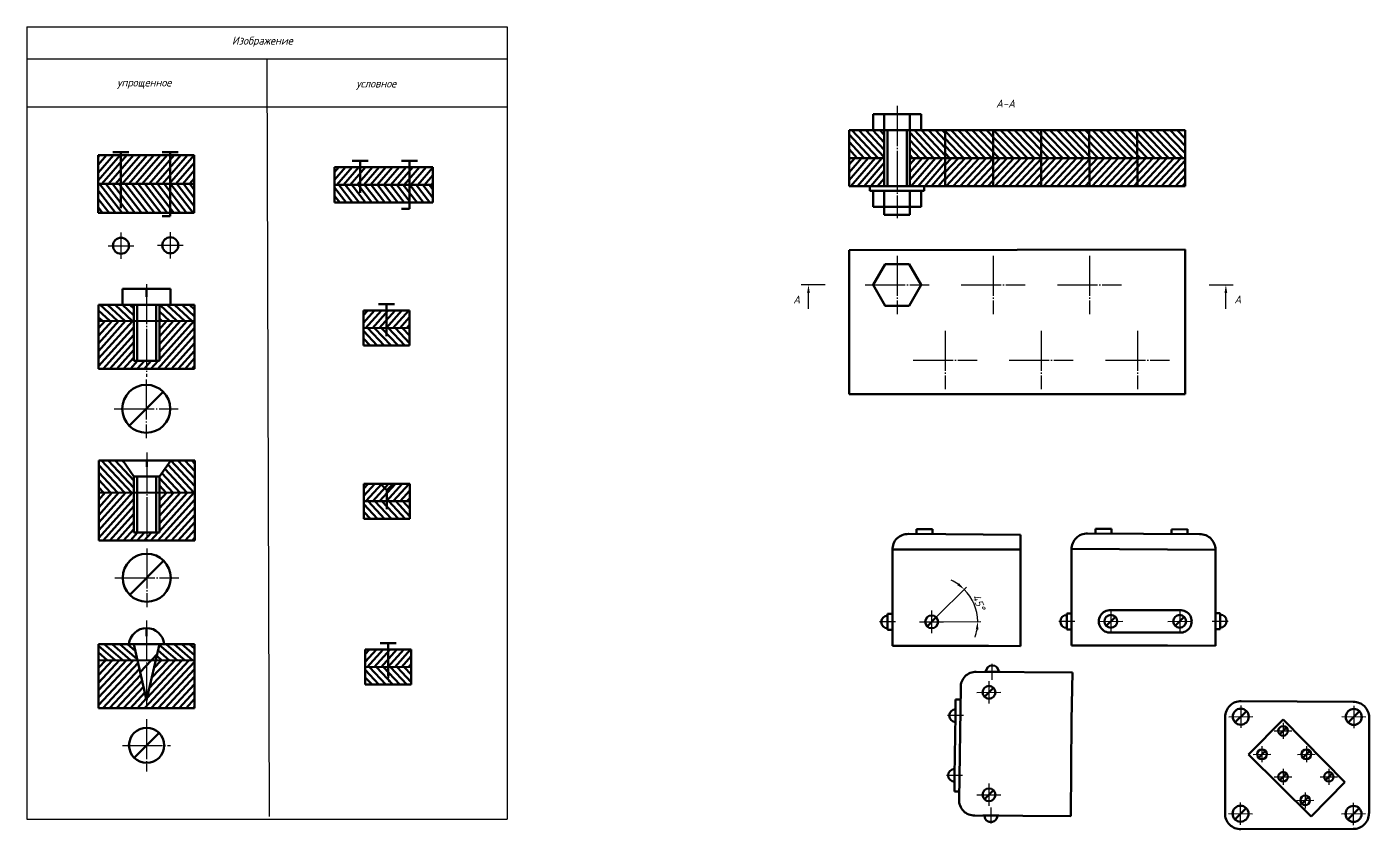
# Model space of a CAD drawing. Header units: millimetres. Extents: x 1399 to 4848, y 1458 to 2650.
# Drawn here: x 4010 to 4848, y 2149 to 2650 of the extents above; entities that cross this region are included whole.
import ezdxf

# ---------------------------------------------------------------- set-up
doc = ezdxf.new("R2010")
doc.units = ezdxf.units.MM
doc.linetypes.add('JIS_08_25', pattern=[28, 25, -1.125, 0.75, -1.125])
for name, color, linetype, lineweight in [('Осевые линии', 140, 'JIS_08_25', 30), ('Основные линии', 10, 'Continuous', 70), ('Размеры', 7, 'Continuous', 30), ('Тонкие', 90, 'Continuous', 30)]:
    doc.layers.add(name, color=color, linetype=linetype, lineweight=lineweight)
doc.styles.add('ГОСТ-5', font='', dxfattribs={"oblique": 15, "height": 5})
doc.styles.get('ГОСТ-5').set_extended_font_data('GOST Common')
doc.dimstyles.new('ГОСТ-5', dxfattribs={"dimtxt": 5, "dimasz": 5, "dimexe": 2, "dimexo": 0, "dimtad": 1, "dimtoh": 1, "dimdec": 0, "dimtxsty": 'ГОСТ-5', "dimcen": 2.5, "dimadec": 0, "dimazin": 0, "dimtfac": 1, "dimtdec": 0, "dimtmove": 0, "dimatfit": 3, "dimfxl": 1, "dimarcsym": 0})
pattern_1 = [(228, (-65.294, 2.6545), (2.3594848, -2.1244897), [])]

# ---------------------------------------------------------------- blocks, each defined once
blk = doc.blocks.new('*D49')
at = {"layer": 'Defpoints', "color": 0, "transparency": 16777216}
for p in [(4577.78, 2281.31), (4602.69, 2286.03), (4567.44, 2278.44), (4572.11, 2275.66), (4582.44, 2278.54)]:
    blk.add_point(p, dxfattribs=at)
at = {"layer": 'Основные линии', "color": 0, "lineweight": -2, "transparency": 16777216}
for p, q in [((4577.78, 2281.31), (4596.74, 2300.19)), ((4582.44, 2278.54), (4605.7, 2278.69))]:
    blk.add_line(p, q, dxfattribs=at)
for start, end in [(54.85817, 64.83156), (0.38123, 44.88478), (340.43445, 350.40784)]:
    blk.add_arc((4574.94, 2278.49), 28.76, start, end, dxfattribs=at)
at = {"layer": 'Основные линии', "color": 0, "transparency": 16777216}
for points in [[(4592.03, 2302.64), (4590.96, 2301.37), (4595.32, 2298.78)], [(4602.47, 2273.76), (4604.13, 2273.63), (4603.7, 2278.68)]]:
    blk.add_solid(points, dxfattribs=at)
at = {"layer": 'Основные линии', "color": 0, "transparency": 16777216, "insert": (4604.37, 2290.76), "char_height": 5, "attachment_point": 5, "rotation": 292.633, "style": 'ГОСТ-5'}
blk.add_mtext('45°', dxfattribs=at)

msp = doc.modelspace()

# ---------------------------------------------------------------- hatches: boundary and pattern name
at = {"layer": 'Основные линии'}
h = msp.add_hatch(dxfattribs=at)
h.set_pattern_fill('ANSI31', color=256, angle=88)
h.set_pattern_definition([(133, (803.3215, 22.093), (-2.322048, -2.1653448), [])])
h.paths.add_polyline_path([(4545.37, 2585.77), (4538.37, 2585.77), (4523.37, 2585.77), (4523.37, 2568.27), (4545.37, 2568.27)])
h.paths.add_polyline_path([(4583.37, 2568.27), (4583.37, 2585.77), (4568.37, 2585.77), (4561.37, 2585.77), (4561.37, 2568.27)])
h = msp.add_hatch(dxfattribs=at)
h.set_pattern_fill('ANSI31', color=256, angle=89)
h.paths.add_polyline_path([(4613.37, 2585.77), (4583.37, 2585.77), (4583.37, 2568.27), (4613.35, 2568.27)])
h.paths.add_polyline_path([(4643.37, 2585.77), (4613.37, 2585.77), (4613.35, 2568.27), (4643.32, 2568.27)])
h.paths.add_polyline_path([(4673.37, 2585.77), (4643.37, 2585.77), (4643.32, 2568.27), (4673.46, 2568.27)])
h.paths.add_polyline_path([(4703.37, 2585.77), (4673.37, 2585.77), (4673.46, 2568.27), (4703.44, 2568.27)])
h.paths.add_polyline_path([(4733.37, 2585.77), (4703.37, 2585.77), (4703.44, 2568.27), (4733.37, 2568.27)])
h = msp.add_hatch(dxfattribs=at)
h.set_pattern_fill('ANSI31', color=256, angle=4)
h.set_pattern_definition([(49, (-65.294, 2.6545), (-2.396203, 2.0829874), [])])
h.paths.add_polyline_path([(4068.51, 2569.98), (4054.32, 2569.98), (4054.32, 2552.04), (4068.51, 2552.04)])
h.paths.add_polyline_path([(4099.32, 2569.98), (4068.51, 2569.98), (4068.51, 2552.04), (4099.32, 2552.04)])
h.paths.add_polyline_path([(4114.32, 2569.98), (4099.32, 2569.98), (4099.32, 2552.04), (4114.32, 2552.04)])
h.paths.add_polyline_path([(4217.94, 2562.49), (4201.89, 2562.49), (4201.89, 2551.49), (4217.94, 2551.49)])
h.paths.add_polyline_path([(4248.74, 2562.49), (4217.94, 2562.49), (4217.94, 2551.49), (4248.74, 2551.51)])
h.paths.add_polyline_path([(4263.35, 2562.48), (4248.74, 2562.49), (4248.74, 2551.51), (4263.35, 2551.51)])
h = msp.add_hatch(dxfattribs=at)
h.set_pattern_fill('ANSI31', color=256, angle=4)
h.set_pattern_definition([(49, (803.3215, 22.093), (-2.396203, 2.0829874), [])])
h.paths.add_polyline_path([(4545.37, 2568.27), (4523.37, 2568.27), (4523.37, 2550.77), (4545.37, 2550.77)])
h.paths.add_polyline_path([(4583.37, 2550.77), (4583.37, 2568.27), (4561.37, 2568.27), (4561.37, 2550.77)])
h = msp.add_hatch(dxfattribs=at)
h.set_pattern_fill('ANSI31', color=256, angle=182)
h.paths.add_polyline_path([(4613.35, 2568.27), (4583.37, 2568.27), (4583.37, 2550.77), (4613.34, 2550.77)])
h.paths.add_polyline_path([(4643.32, 2568.27), (4613.35, 2568.27), (4613.34, 2550.77), (4643.28, 2550.77)])
h.paths.add_polyline_path([(4673.46, 2568.27), (4643.32, 2568.27), (4643.28, 2550.77), (4673.56, 2550.77)])
h.paths.add_polyline_path([(4703.44, 2568.27), (4673.46, 2568.27), (4673.56, 2550.77), (4703.51, 2550.77)])
h.paths.add_polyline_path([(4733.37, 2568.27), (4703.44, 2568.27), (4703.51, 2550.77), (4733.37, 2550.77)])
h = msp.add_hatch(dxfattribs=at)
h.set_pattern_fill('ANSI31', color=256, angle=83)
h.set_pattern_definition([(128, (-65.294, 2.6545), (-2.5019341, -1.9547252), [])])
h.paths.add_polyline_path([(4054.32, 2552.04), (4054.32, 2534.1), (4099.32, 2533.98), (4099.32, 2552.04)])
h.paths.add_polyline_path([(4114.32, 2552.04), (4099.32, 2552.04), (4099.32, 2533.98), (4114.32, 2533.93)])
h.paths.add_polyline_path([(4248.74, 2551.51), (4201.89, 2551.49), (4201.89, 2540.49), (4248.74, 2540.49)])
h.paths.add_polyline_path([(4263.35, 2551.51), (4248.74, 2551.51), (4248.74, 2540.49), (4263.35, 2540.54)])
h = msp.add_hatch(dxfattribs=at)
h.set_pattern_fill('ANSI31', color=256, angle=92)
h.set_pattern_definition([(137, (-65.294, 2.6545), (-2.1653448, -2.322048), [])])
h.paths.add_polyline_path([(4076.53, 2466.43), (4076.53, 2476.53), (4069.53, 2476.53), (4054.53, 2476.53), (4054.53, 2466.53)])
h.paths.add_polyline_path([(4114.53, 2466.26), (4114.53, 2476.53), (4099.53, 2476.53), (4092.53, 2476.53), (4092.53, 2466.36)])
h = msp.add_hatch(dxfattribs=at)
h.set_pattern_fill('ANSI31', color=256, angle=183)
h.set_pattern_definition(pattern_1)
h.paths.add_polyline_path([(4076.53, 2466.43), (4054.53, 2466.53), (4054.53, 2436.53), (4084.53, 2436.53), (4084.53, 2441.53), (4076.53, 2441.53)])
h.paths.add_polyline_path([(4092.53, 2466.36), (4092.53, 2441.53), (4084.53, 2441.53), (4084.53, 2436.53), (4114.53, 2436.53), (4114.53, 2466.26)])
h = msp.add_hatch(dxfattribs=at)
h.set_pattern_fill('ANSI31', color=256, angle=183)
h.set_pattern_definition(pattern_1)
h.paths.add_polyline_path([(4234.38, 2473.05), (4220, 2473.05), (4220, 2462.05), (4234.38, 2462.06)])
h.paths.add_polyline_path([(4248.76, 2473.05), (4236.05, 2473.05), (4234.38, 2473.05), (4234.38, 2462.06), (4248.76, 2462.07)])
h = msp.add_hatch(dxfattribs=at)
h.set_pattern_fill('ANSI31', color=256, angle=88)
h.set_pattern_definition([(133, (-65.294, 2.6545), (-2.322048, -2.1653448), [])])
h.paths.add_polyline_path([(4220, 2462.05), (4220, 2451.05), (4248.76, 2451.05), (4248.76, 2462.07)])
h = msp.add_hatch(dxfattribs=at)
h.set_pattern_fill('ANSI31', color=256, angle=88)
h.set_pattern_definition([(133, (-65.284, 25.448), (-2.322048, -2.1653448), [])])
h.paths.add_polyline_path([(4076.57, 2359.2), (4076.57, 2369.3), (4069.57, 2379.3), (4054.57, 2379.3), (4054.57, 2369.3), (4054.57, 2359.3)])
h.paths.add_polyline_path([(4114.57, 2359.03), (4114.57, 2379.3), (4099.57, 2379.3), (4092.57, 2369.3), (4092.57, 2359.13)])
h = msp.add_hatch(dxfattribs=at)
h.set_pattern_fill('ANSI31', color=256, angle=183)
h.set_pattern_definition([(228, (-65.095, -105.619), (2.3594848, -2.1244897), [])])
h.paths.add_polyline_path([(4234.58, 2364.78), (4220.2, 2364.78), (4220.2, 2353.78), (4234.58, 2353.79)])
h.paths.add_polyline_path([(4248.96, 2364.78), (4236.25, 2364.78), (4234.58, 2364.78), (4234.58, 2353.79), (4248.96, 2353.8)])
h = msp.add_hatch(dxfattribs=at)
h.set_pattern_fill('ANSI31', color=256, angle=183)
h.set_pattern_definition([(228, (-65.2536, -104.5767), (2.3594848, -2.1244897), [])])
h.paths.add_polyline_path([(4076.57, 2359.2), (4054.57, 2359.3), (4054.57, 2329.3), (4084.57, 2329.3), (4084.57, 2334.3), (4076.57, 2334.3)])
h.paths.add_polyline_path([(4114.57, 2359.03), (4092.57, 2359.13), (4092.57, 2334.3), (4084.57, 2334.3), (4084.57, 2329.3), (4114.57, 2329.3)])
h = msp.add_hatch(dxfattribs=at)
h.set_pattern_fill('ANSI31', color=256, angle=88)
h.set_pattern_definition([(133, (-65.095, -105.619), (-2.322048, -2.1653448), [])])
h.paths.add_polyline_path([(4220.2, 2353.78), (4220.2, 2342.78), (4248.96, 2342.78), (4248.96, 2353.8)])
h = msp.add_hatch(dxfattribs=at)
h.set_pattern_fill('ANSI31', color=256, angle=94)
h.set_pattern_definition([(139, (-63.67, 58.8668), (-2.0829874, -2.396203), [])])
h.paths.add_polyline_path([(4078.81, 2254.48), (4076.5, 2264.59), (4069.5, 2264.59), (4054.5, 2264.59), (4054.5, 2254.59)])
h.paths.add_polyline_path([(4114.5, 2254.32), (4114.5, 2264.59), (4099.5, 2264.59), (4092.5, 2264.59), (4090.18, 2254.43)])
h = msp.add_hatch(dxfattribs=at)
h.set_pattern_fill('ANSI31', color=256, angle=183)
h.set_pattern_definition([(228, (-64.1625, -209.149), (2.3594848, -2.1244897), [])])
h.paths.add_polyline_path([(4235.51, 2261.25), (4221.13, 2261.25), (4221.13, 2250.25), (4235.51, 2250.26)])
h.paths.add_polyline_path([(4249.89, 2261.25), (4237.18, 2261.25), (4235.51, 2261.25), (4235.51, 2250.26), (4249.89, 2250.27)])
h = msp.add_hatch(dxfattribs=at)
h.set_pattern_fill('ANSI31', color=256, angle=182)
h.set_pattern_definition([(227, (-63.67, 58.8668), (2.322048, -2.1653448), [])])
h.paths.add_polyline_path([(4078.81, 2254.48), (4054.5, 2254.59), (4054.5, 2224.59), (4084.5, 2224.59), (4084.5, 2229.59)])
h.paths.add_polyline_path([(4114.5, 2254.32), (4090.18, 2254.43), (4084.5, 2229.59), (4084.5, 2224.59), (4114.5, 2224.59)])
h = msp.add_hatch(dxfattribs=at)
h.set_pattern_fill('ANSI31', color=256, angle=88)
h.set_pattern_definition([(133, (-64.1625, -209.149), (-2.322048, -2.1653448), [])])
h.paths.add_polyline_path([(4221.13, 2250.25), (4221.13, 2239.25), (4249.89, 2239.25), (4249.89, 2250.27)])

# ---------------------------------------------------------------- linework, layer by layer
at = {"layer": 'Осевые линии'}
for p, q in [((4553.37, 2600.77), (4553.37, 2530.77)), ((4068.51, 2521.76), (4068.51, 2505.21)), ((4099.32, 2522), (4099.32, 2505.45)), ((4060.51, 2513.48), (4076.51, 2513.48)), ((4091.32, 2513.73), (4107.32, 2513.73)), ((4553.37, 2507.25), (4553.37, 2470.69)), ((4613.3, 2507.25), (4613.3, 2470.69)), ((4673.56, 2507.25), (4673.56, 2470.69)), ((4084.53, 2489.53), (4084.53, 2431.53)), ((4533.37, 2488.97), (4573.37, 2488.97)), ((4593.3, 2488.97), (4633.3, 2488.97)), ((4653.56, 2488.97), (4693.56, 2488.97)), ((4583.37, 2460.31), (4583.37, 2423.76)), ((4643.28, 2460.31), (4643.28, 2423.76)), ((4703.51, 2460.31), (4703.51, 2423.76)), ((4563.37, 2442.04), (4603.37, 2442.04)), ((4623.28, 2442.04), (4663.28, 2442.04)), ((4683.51, 2442.04), (4723.51, 2442.04)), ((4084.3, 2429.86), (4084.3, 2393.3)), ((4064.3, 2411.58), (4104.3, 2411.58)), ((4084.57, 2384.3), (4084.57, 2329.3)), ((4084.57, 2324.3), (4084.57, 2287.74)), ((4064.57, 2306.02), (4104.57, 2306.02)), ((4574.94, 2285.49), (4574.94, 2271.49)), ((4686.88, 2285.76), (4686.88, 2271.76)), ((4729.92, 2285.76), (4729.92, 2271.76)), ((4084.5, 2279.3), (4084.5, 2224.3)), ((4552.44, 2278.44), (4542.44, 2278.44)), ((4567.44, 2278.44), (4582.44, 2278.54)), ((4664.38, 2278.71), (4654.38, 2278.71)), ((4679.38, 2278.71), (4694.38, 2278.81)), ((4722.42, 2278.71), (4737.42, 2278.81)), ((4750.22, 2278.9), (4760.22, 2278.96)), ((4612.8, 2242.24), (4612.81, 2252.24)), ((4610.75, 2241.44), (4610.75, 2227.44)), ((4603.25, 2234.39), (4618.25, 2234.49)), ((4768.03, 2226.23), (4768.03, 2212.23)), ((4838.7, 2226.06), (4838.64, 2212.06)), ((4084.5, 2217.59), (4084.5, 2185.03)), ((4594.89, 2219.9), (4584.89, 2219.9)), ((4760.53, 2219.18), (4775.53, 2219.28)), ((4794.48, 2215.34), (4794.48, 2205.34)), ((4846.17, 2218.98), (4831.17, 2219.15)), ((4788.98, 2210.31), (4799.98, 2210.38)), ((4069.5, 2201.31), (4099.5, 2201.31)), ((4781.29, 2200.74), (4781.29, 2190.74)), ((4809.04, 2200.74), (4809.04, 2190.74)), ((4775.79, 2195.7), (4786.79, 2195.78)), ((4803.54, 2195.7), (4814.54, 2195.78)), ((4594.24, 2182.56), (4584.24, 2182.56)), ((4788.98, 2181.63), (4799.98, 2181.7)), ((4794.48, 2186.67), (4794.48, 2176.67)), ((4817.56, 2181.63), (4828.56, 2181.7)), ((4823.06, 2186.67), (4823.06, 2176.67)), ((4610.75, 2177.44), (4610.75, 2163.44)), ((4808.28, 2171.95), (4808.28, 2161.95)), ((4603.25, 2170.39), (4618.25, 2170.49)), ((4767.86, 2151.62), (4767.92, 2165.62)), ((4802.78, 2166.91), (4813.78, 2166.98)), ((4838.53, 2151.46), (4838.53, 2165.46)), ((4611.99, 2162.44), (4611.91, 2152.44)), ((4760.39, 2158.7), (4775.39, 2158.54)), ((4846.03, 2158.51), (4831.03, 2158.41))]:
    msp.add_line(p, q, dxfattribs=at)
at = {"layer": 'Основные линии'}
for p, q in [((4553.37, 2595.77), (4538.37, 2595.77)), ((4538.37, 2595.77), (4538.37, 2585.77)), ((4545.37, 2595.77), (4545.37, 2550.77)), ((4553.37, 2595.77), (4568.37, 2595.77)), ((4561.37, 2595.77), (4561.37, 2550.77)), ((4568.37, 2585.77), (4568.37, 2595.77)), ((4538.37, 2585.77), (4523.37, 2585.77)), ((4523.37, 2585.77), (4523.37, 2550.77)), ((4538.37, 2585.77), (4568.37, 2585.77)), ((4547.37, 2550.77), (4547.37, 2585.77)), ((4559.37, 2550.77), (4559.37, 2585.77)), ((4568.37, 2585.77), (4733.37, 2585.77)), ((4583.37, 2585.77), (4583.37, 2550.77)), ((4613.37, 2585.77), (4613.34, 2550.77)), ((4643.37, 2585.77), (4643.28, 2550.77)), ((4673.37, 2585.77), (4673.56, 2550.77)), ((4703.37, 2585.77), (4703.51, 2550.77)), ((4733.37, 2585.77), (4733.37, 2550.77)), ((4054.32, 2534.1), (4054.32, 2569.98)), ((4054.32, 2569.98), (4114.32, 2569.98)), ((4068.51, 2571.98), (4063.51, 2571.98)), ((4068.51, 2571.98), (4068.51, 2536.98)), ((4068.51, 2571.98), (4073.51, 2571.98)), ((4099.32, 2571.98), (4094.32, 2571.98)), ((4099.32, 2571.98), (4099.32, 2531.98)), ((4099.32, 2571.98), (4104.32, 2571.98)), ((4114.32, 2533.93), (4114.32, 2569.98)), ((4217.94, 2566.49), (4212.94, 2566.49)), ((4217.94, 2566.49), (4217.94, 2546.49)), ((4217.94, 2566.49), (4222.94, 2566.49)), ((4248.74, 2566.49), (4243.74, 2566.49)), ((4248.74, 2566.49), (4248.74, 2536.49)), ((4248.74, 2566.49), (4253.74, 2566.49)), ((4545.37, 2568.27), (4523.37, 2568.27)), ((4561.37, 2568.27), (4733.37, 2568.27)), ((4201.89, 2540.49), (4201.89, 2562.49)), ((4201.89, 2562.49), (4217.94, 2562.49)), ((4217.94, 2562.49), (4263.35, 2562.48)), ((4263.35, 2540.54), (4263.35, 2562.48)), ((4054.32, 2552.04), (4114.32, 2552.04)), ((4201.89, 2551.49), (4263.35, 2551.51)), ((4523.37, 2550.77), (4545.37, 2550.77)), ((4536.37, 2547.77), (4536.37, 2550.77)), ((4536.37, 2550.77), (4568.37, 2550.77)), ((4733.37, 2550.77), (4561.37, 2550.77)), ((4568.37, 2550.77), (4570.37, 2550.76)), ((4570.37, 2550.76), (4570.34, 2547.76)), ((4538.37, 2547.77), (4536.37, 2547.77)), ((4538.37, 2537.77), (4538.37, 2547.77)), ((4538.37, 2547.77), (4568.37, 2547.77)), ((4545.37, 2547.77), (4545.37, 2537.77)), ((4561.37, 2547.77), (4561.37, 2537.77)), ((4568.37, 2547.77), (4568.37, 2537.77)), ((4568.37, 2547.77), (4570.34, 2547.76)), ((4114.32, 2533.93), (4054.32, 2534.1)), ((4248.74, 2540.49), (4201.89, 2540.49)), ((4248.74, 2536.49), (4243.74, 2536.49)), ((4248.74, 2540.49), (4263.35, 2540.54)), ((4553.37, 2537.77), (4538.37, 2537.77)), ((4545.37, 2537.77), (4545.37, 2532.77)), ((4545.37, 2532.77), (4561.37, 2532.77)), ((4553.37, 2537.77), (4568.37, 2537.77)), ((4561.37, 2532.77), (4561.37, 2537.77)), ((4099.32, 2531.98), (4094.32, 2531.98)), ((4523.37, 2510.77), (4733.37, 2511.11)), ((4523.37, 2510.77), (4523.37, 2420.77)), ((4733.37, 2511.11), (4733.37, 2451.11)), ((4084.53, 2486.53), (4069.53, 2486.53)), ((4069.53, 2486.53), (4069.53, 2476.53)), ((4084.53, 2486.53), (4099.53, 2486.53)), ((4084.53, 2486.53), (4084.53, 2481.53)), ((4099.53, 2476.53), (4099.53, 2486.53)), ((4069.53, 2476.53), (4054.53, 2476.53)), ((4054.53, 2476.53), (4054.53, 2436.53)), ((4069.53, 2476.53), (4099.53, 2476.53)), ((4076.53, 2476.53), (4076.53, 2441.53)), ((4078.53, 2441.53), (4078.53, 2476.53)), ((4090.53, 2441.53), (4090.53, 2476.53)), ((4092.53, 2476.53), (4092.53, 2441.53)), ((4099.53, 2476.53), (4114.53, 2476.53)), ((4114.53, 2476.53), (4114.53, 2436.53)), ((4234.38, 2477.05), (4229.38, 2477.05)), ((4234.38, 2477.05), (4234.38, 2457.05)), ((4234.38, 2477.05), (4239.38, 2477.05)), ((4054.53, 2466.53), (4114.53, 2466.26)), ((4220, 2451.05), (4220, 2473.05)), ((4220, 2473.05), (4236.05, 2473.05)), ((4236.05, 2473.05), (4248.76, 2473.05)), ((4248.76, 2473.05), (4248.76, 2451.05)), ((4220, 2462.05), (4248.76, 2462.07)), ((4248.76, 2451.05), (4220, 2451.05)), ((4733.37, 2420.77), (4733.37, 2451.11)), ((4076.53, 2441.53), (4092.53, 2441.53)), ((4054.53, 2436.53), (4114.53, 2436.53)), ((4073.7, 2400.97), (4094.91, 2422.19)), ((4523.37, 2420.77), (4733.37, 2420.77)), ((4069.57, 2379.3), (4054.57, 2379.3)), ((4054.57, 2379.3), (4054.57, 2369.3)), ((4084.57, 2379.3), (4069.57, 2379.3)), ((4069.57, 2379.3), (4076.57, 2369.3)), ((4084.57, 2379.3), (4084.57, 2375.3)), ((4084.57, 2379.3), (4099.57, 2379.3)), ((4092.57, 2369.3), (4099.57, 2379.3)), ((4114.57, 2379.3), (4099.57, 2379.3)), ((4114.57, 2379.3), (4114.57, 2329.3)), ((4054.57, 2369.3), (4054.57, 2329.3)), ((4076.57, 2369.3), (4076.57, 2334.3)), ((4076.57, 2369.3), (4092.57, 2369.3)), ((4078.57, 2334.3), (4078.57, 2369.3)), ((4090.57, 2334.3), (4090.57, 2369.3)), ((4092.57, 2369.3), (4092.57, 2334.3)), ((4220.2, 2342.78), (4220.2, 2364.78)), ((4220.2, 2364.78), (4236.25, 2364.78)), ((4234.58, 2360.78), (4230.55, 2364.78)), ((4234.58, 2360.78), (4238.55, 2364.78)), ((4236.25, 2364.78), (4248.96, 2364.78)), ((4248.96, 2364.78), (4248.96, 2342.78)), ((4054.57, 2359.3), (4114.57, 2359.03)), ((4234.58, 2360.78), (4234.58, 2348.78)), ((4220.2, 2353.78), (4248.96, 2353.8)), ((4248.96, 2342.78), (4220.2, 2342.78)), ((4076.57, 2334.3), (4092.57, 2334.3)), ((4560.44, 2333.38), (4630.44, 2332.94)), ((4565.44, 2333.35), (4565.47, 2336.35)), ((4565.47, 2336.35), (4575.47, 2336.35)), ((4575.47, 2336.35), (4575.47, 2333.28)), ((4630.44, 2332.94), (4630.44, 2263.34)), ((4672.38, 2333.65), (4742.37, 2333.21)), ((4677.38, 2333.62), (4677.4, 2336.62)), ((4677.4, 2336.62), (4687.4, 2336.62)), ((4687.4, 2336.62), (4687.4, 2333.56)), ((4734.74, 2336.33), (4724.74, 2336.26)), ((4724.74, 2336.26), (4724.76, 2333.2)), ((4734.79, 2333.33), (4734.74, 2336.33)), ((4054.57, 2329.3), (4114.57, 2329.3)), ((4550.44, 2323.72), (4630.44, 2323.72)), ((4550.44, 2323.44), (4550.44, 2263.44)), ((4662.37, 2324), (4752.26, 2323.56)), ((4662.38, 2323.72), (4662.38, 2263.72)), ((4752.26, 2323.56), (4752.26, 2263.46)), ((4073.96, 2295.42), (4095.17, 2316.63)), ((4547.44, 2273.44), (4547.44, 2283.44)), ((4547.44, 2283.44), (4550.44, 2283.43)), ((4572.11, 2275.66), (4577.78, 2281.31)), ((4659.38, 2273.71), (4659.38, 2283.71)), ((4659.38, 2283.71), (4662.38, 2283.7)), ((4684.04, 2275.94), (4689.71, 2281.58)), ((4729.92, 2285.76), (4686.88, 2285.76)), ((4727.09, 2275.94), (4732.76, 2281.58)), ((4755.19, 2283.93), (4752.19, 2283.9)), ((4755.26, 2273.93), (4755.19, 2283.93)), ((4084.5, 2274.59), (4084.5, 2269.59)), ((4550.44, 2273.44), (4547.44, 2273.44)), ((4662.38, 2273.72), (4659.38, 2273.71)), ((4752.26, 2273.92), (4755.26, 2273.93)), ((4069.5, 2264.59), (4054.5, 2264.59)), ((4054.5, 2264.59), (4054.5, 2224.59)), ((4069.5, 2264.59), (4099.5, 2264.59)), ((4073.5, 2264.59), (4095.5, 2264.59)), ((4076.5, 2264.59), (4084.5, 2229.59)), ((4084.5, 2229.59), (4092.5, 2264.59)), ((4099.5, 2264.59), (4114.5, 2264.59)), ((4114.5, 2264.59), (4114.5, 2224.59)), ((4235.51, 2265.25), (4230.51, 2265.25)), ((4235.51, 2265.25), (4235.51, 2245.25)), ((4235.51, 2265.25), (4240.51, 2265.25)), ((4686.88, 2271.76), (4729.92, 2271.76)), ((4080.5, 2247.09), (4091.08, 2258.38)), ((4221.13, 2239.25), (4221.13, 2261.25)), ((4221.13, 2261.25), (4237.18, 2261.25)), ((4237.18, 2261.25), (4249.89, 2261.25)), ((4249.89, 2261.25), (4249.89, 2239.25)), ((4550.44, 2263.44), (4610.44, 2263.44)), ((4610.44, 2263.44), (4630.44, 2263.34)), ((4662.38, 2263.72), (4722.38, 2263.72)), ((4722.38, 2263.72), (4752.26, 2263.46)), ((4054.5, 2254.59), (4114.5, 2254.32)), ((4221.13, 2250.25), (4249.89, 2250.27)), ((4249.89, 2239.25), (4221.13, 2239.25)), ((4602.81, 2247.31), (4662.9, 2246.84)), ((4617.81, 2247.23), (4607.81, 2247.24)), ((4662.41, 2216.97), (4662.9, 2246.84)), ((4592.09, 2167.51), (4593.08, 2237.51)), ((4607.91, 2231.61), (4613.58, 2237.26)), ((4054.5, 2224.59), (4114.5, 2224.59)), ((4589.9, 2229.9), (4589.89, 2219.9)), ((4592.9, 2229.92), (4589.9, 2229.9)), ((4764.49, 2215.7), (4771.57, 2222.75)), ((4768.37, 2228.88), (4838.37, 2228.44)), ((4835.12, 2215.55), (4842.23, 2222.58)), ((4589.89, 2219.9), (4589.24, 2182.56)), ((4661.94, 2156.97), (4662.41, 2216.97)), ((4758.37, 2218.94), (4758.37, 2158.94)), ((4772.85, 2195.62), (4794.48, 2217.54)), ((4794.48, 2217.54), (4833.04, 2178.32)), ((4848.26, 2218.79), (4848.26, 2158.69)), ((4076.72, 2193.53), (4092.28, 2209.09)), ((4792.36, 2208.23), (4796.61, 2212.46)), ((4779.16, 2193.62), (4783.41, 2197.86)), ((4806.91, 2193.62), (4811.16, 2197.86)), ((4772.85, 2195.62), (4811.95, 2156.93)), ((4589.16, 2172.56), (4589.24, 2182.56)), ((4792.36, 2179.55), (4796.61, 2183.78)), ((4820.94, 2179.55), (4825.19, 2183.78)), ((4592.16, 2172.51), (4589.16, 2172.56)), ((4607.91, 2167.62), (4613.58, 2173.27)), ((4811.95, 2156.93), (4833.04, 2178.32)), ((4806.16, 2164.83), (4810.41, 2169.07)), ((4601.95, 2157.44), (4661.94, 2156.97)), ((4616.95, 2157.4), (4606.95, 2157.48)), ((4764.37, 2155.07), (4771.42, 2162.17)), ((4842.07, 2161.99), (4834.99, 2154.93)), ((4768.19, 2148.96), (4838.19, 2149.09))]:
    msp.add_line(p, q, dxfattribs=at)
msp.add_lwpolyline([(4545.87, 2501.96), (4538.37, 2488.97), (4545.87, 2475.98), (4560.87, 2475.98), (4568.37, 2488.97), (4560.87, 2501.96)], close=True, dxfattribs=at)
for centre, radius in [((4068.51, 2513.48), 5), ((4099.32, 2513.73), 5), ((4084.3, 2411.58), 15), ((4084.57, 2306.02), 15), ((4574.94, 2278.49), 4), ((4686.88, 2278.76), 4), ((4729.92, 2278.76), 4), ((4610.75, 2234.44), 4), ((4768.03, 2219.23), 5), ((4838.67, 2219.06), 5), ((4084.5, 2201.31), 11), ((4794.48, 2210.34), 3), ((4781.29, 2195.74), 3), ((4809.04, 2195.74), 3), ((4794.48, 2181.67), 3), ((4823.06, 2181.67), 3), ((4610.75, 2170.44), 4), ((4767.89, 2158.62), 5), ((4808.28, 2166.95), 3), ((4838.53, 2158.46), 5)]:
    msp.add_circle(centre, radius, dxfattribs=at)
for centre, radius, start, end in [((4560.1, 2323.72), 9.66, 87.9709, 181.66472), ((4672.03, 2324), 9.66, 87.9709, 181.66472), ((4742.6, 2323.56), 9.66, 0, 91.31546), ((4547.44, 2278.44), 4, 90, 270), ((4659.38, 2278.71), 4, 90, 270), ((4686.39, 2278.76), 7.02, 86.05004, 273.94996), ((4730.4, 2278.76), 7.02, 266.05004, 93.94996), ((4755.22, 2278.93), 4, 270.39037, 90.39037), ((4084.5, 2263.54), 11.05, 5.45262, 174.54738), ((4612.81, 2247.24), 4, 359.9415, 179.9415), ((4602.73, 2237.65), 9.66, 89.55113, 180.86658), ((4589.89, 2219.9), 4, 90, 270), ((4768.03, 2219.23), 9.66, 87.9709, 181.66472), ((4838.59, 2218.79), 9.66, 0, 91.31546), ((4589.24, 2182.56), 4, 90, 270), ((4601.74, 2167.1), 9.66, 177.52203, 271.21585), ((4611.95, 2157.44), 4, 179.55113, 359.55113), ((4767.89, 2158.62), 9.66, 178.07159, 271.76541), ((4838.46, 2158.73), 9.66, 268.42085, 359.73631)]:
    msp.add_arc(centre, radius, start, end, dxfattribs=at)
msp.add_solid([(4234.68, 2245.25), (4236.35, 2245.25), (4235.51, 2240.25)], dxfattribs=at)
at = {"layer": 'Размеры'}
for p, q in [((4508.37, 2488.97), (4493.37, 2488.96)), ((4497.99, 2473.96), (4497.99, 2483.96)), ((4748.37, 2488.97), (4763.37, 2488.96)), ((4758.74, 2473.96), (4758.74, 2483.96))]:
    msp.add_line(p, q, dxfattribs=at)
for points in [[(4498.82, 2483.96), (4497.16, 2483.96), (4497.99, 2488.96)], [(4757.91, 2483.96), (4759.57, 2483.96), (4758.74, 2488.96)]]:
    msp.add_solid(points, dxfattribs=at)
at = {"layer": 'Тонкие'}
for p, q in [((4009.7, 2650.23), (4009.7, 2155.23)), ((4009.7, 2650.23), (4309.7, 2650.23)), ((4309.7, 2650.23), (4309.7, 2600.23)), ((4009.7, 2630.23), (4309.7, 2630.23)), ((4159.7, 2630.23), (4161.15, 2156.87)), ((4009.7, 2600.23), (4309.7, 2600.23)), ((4309.7, 2600.23), (4309.7, 2155.23)), ((4009.7, 2155.23), (4309.7, 2155.23))]:
    msp.add_line(p, q, dxfattribs=at)

# ---------------------------------------------------------------- texts
at = {"layer": 'Размеры', "char_height": 5, "style": 'ГОСТ-5'}
for s, insert, width, attachment_point in [('Изображение', (4137.8, 2644.11), 71.98, 1), ('упрощенное', (4066.07, 2617.94), 71.98, 1), ('условное', (4215.46, 2617.32), 71.98, 1), ('А-А', (4615.17, 2604.81), 36.0675, 1), ('А', (4488.45, 2482.38), 7.4001, 1), ('А', (4768.28, 2482.38), 7.4001, 3)]:
    msp.add_mtext(s, dxfattribs=dict(at, insert=insert, width=width, attachment_point=attachment_point))

# ---------------------------------------------------------------- dimensions: what is measured, and where the dimension line sits
at = {"layer": 'Основные линии'}
dim = msp.add_angular_dim_2l(base=(4602.69, 2286.03), line1=((4567.44, 2278.44), (4582.44, 2278.54)), line2=((4572.11, 2275.66), (4577.78, 2281.31)), dimstyle='ГОСТ-5', override={"dimscale": 0}, dxfattribs=at)
dim.commit()
dim.dimension.update_dxf_attribs({"geometry": '*D49', "text_midpoint": (4604.37, 2290.76)})

doc.saveas('drawing.dxf')
